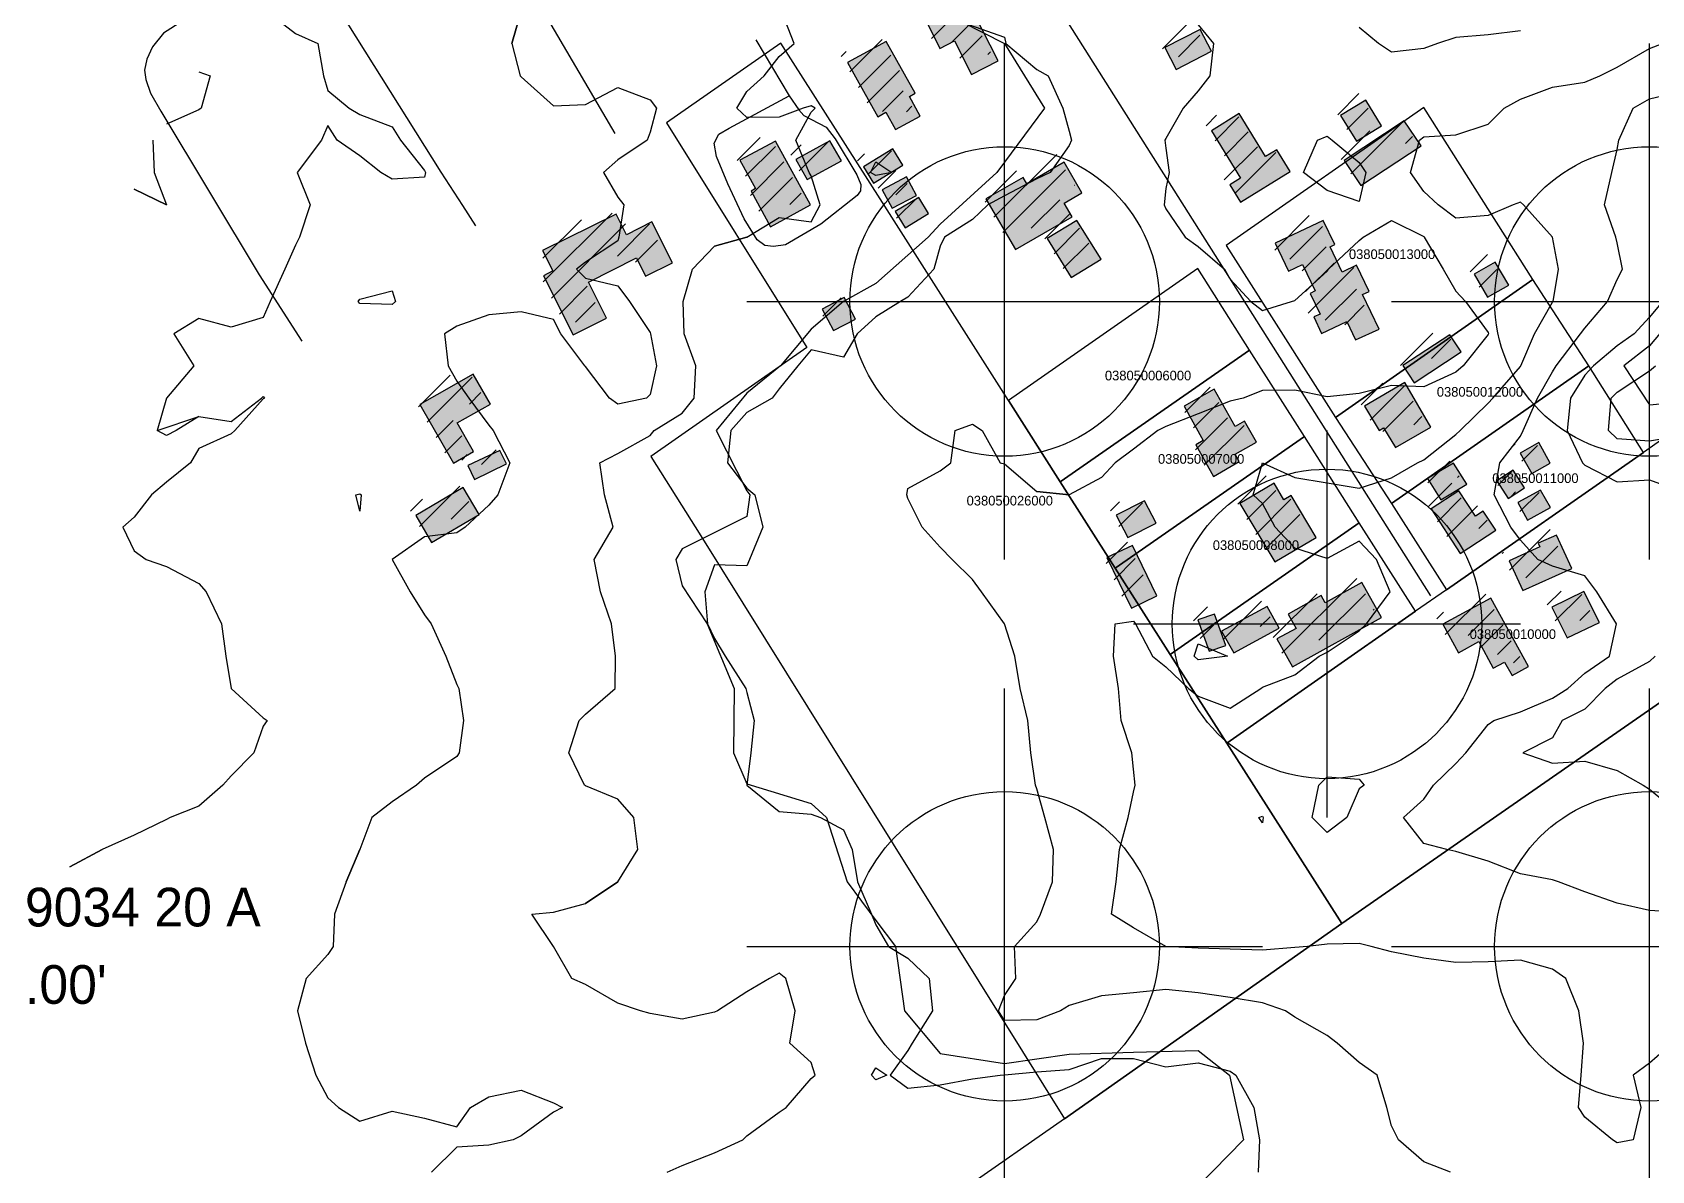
# Model space of a CAD drawing. Extents: x 6376870 to 6544053, y 1818313 to 2076828.
# Drawn here: x 6473084 to 6474591, y 1887414 to 1888473 of the extents above; entities that cross this region are included whole.
import ezdxf

# ---------------------------------------------------------------- set-up
doc = ezdxf.new("R2010")
doc.units = 21
for name, color, linetype in [('ADJOINING_LABELS', 230, 'Continuous'), ('ADJOINING_PARCELS', 241, 'Continuous'), ('BM_LABELS', 2, 'Continuous'), ('BUILDINGS', 9, 'Continuous'), ('CENTER', 1, 'Continuous'), ('CL_LOCAL', 4, 'Continuous'), ('CONTOUR_1FT', 251, 'Continuous'), ('CONTOUR_INDEX', 150, 'Continuous'), ('CONTOUR_MAJOR', 92, 'Continuous')]:
    doc.layers.add(name, color=color, linetype=linetype)

msp = doc.modelspace()

# ---------------------------------------------------------------- hatches: boundary and pattern name
at = {"layer": 'BUILDINGS_HATCH'}
for points in [[(6473914.7, 1888486.4), (6473928.9, 1888458.3), (6473942.4, 1888465.2), (6473958.1, 1888434.1), (6473983.1, 1888446.8), (6473952.9, 1888505.9)], [(6474138.3, 1888459), (6474148.8, 1888438.6), (6474181.6, 1888455.6), (6474171, 1888476)], [(6473842.8, 1888445.1), (6473871, 1888394.7), (6473878.5, 1888399.1), (6473887.6, 1888382.7), (6473910.6, 1888395.3), (6473900.4, 1888413.6), (6473905.8, 1888416.5), (6473878.7, 1888464.6)], [(6474339.9, 1888386.2), (6474325.1, 1888410), (6474301.8, 1888395.8), (6474316.7, 1888372.1)], [(6474208.6, 1888315.3), (6474254.9, 1888343.6), (6474242.3, 1888364), (6474232, 1888357.8), (6474207.5, 1888397.6), (6474181.6, 1888381.7), (6474208.7, 1888337.5), (6474198.6, 1888331.4)], [(6474320.5, 1888330.6), (6474376.6, 1888367.6), (6474360.9, 1888390.9), (6474305.1, 1888354)], [(6473808.5, 1888312.6), (6473775.7, 1888372.1), (6473742.7, 1888354.4), (6473757.2, 1888327.8), (6473753.2, 1888325.6), (6473771.2, 1888292.4)], [(6473837.1, 1888353.7), (6473826.5, 1888372.3), (6473794.9, 1888354.9), (6473805.2, 1888336.3)], [(6473857.7, 1888348.2), (6473867.1, 1888332.8), (6473894.4, 1888349.5), (6473885, 1888364.8)], [(6474009.6, 1888332.4), (6474006.2, 1888338.2), (6473971.7, 1888318.3), (6473999.1, 1888271.2), (6474052, 1888301.6), (6474044.6, 1888314.4), (6474061, 1888323.8), (6474044.4, 1888352.3)], [(6473907.2, 1888321.4), (6473897.8, 1888338.9), (6473875.1, 1888326.6), (6473884.5, 1888309.5)], [(6473918.3, 1888304.6), (6473909.2, 1888319.6), (6473887.1, 1888306.6), (6473896.5, 1888291.2)], [(6473558.9, 1888270.2), (6473568.6, 1888251.2), (6473559.9, 1888246.8), (6473587.6, 1888191.8), (6473618.6, 1888207.3), (6473601.8, 1888240.9), (6473646.6, 1888263.3), (6473654.9, 1888246.5), (6473679.9, 1888258.8), (6473660.8, 1888296.8), (6473637.2, 1888284.8), (6473627.5, 1888304.2)], [(6474028.7, 1888281.3), (6474050.9, 1888245.2), (6474078.8, 1888262.2), (6474056.3, 1888298.3)], [(6474240.9, 1888277), (6474253.2, 1888251.1), (6474266.4, 1888257.2), (6474278, 1888232.8), (6474273.4, 1888230.2), (6474282.6, 1888210.9), (6474276.8, 1888208.4), (6474283.9, 1888193.1), (6474307.5, 1888204.3), (6474315.7, 1888187.1), (6474337.6, 1888197.2), (6474322.2, 1888229.3), (6474328.2, 1888232.2), (6474316.6, 1888256.7), (6474303.1, 1888250.2), (6474291.9, 1888273.5), (6474296.3, 1888275.7), (6474285.4, 1888298.3)], [(6474458.2, 1888238), (6474445.6, 1888259.5), (6474426.1, 1888248.3), (6474438.6, 1888226.8)], [(6473850.3, 1888206.5), (6473839.8, 1888226.6), (6473819.4, 1888215.7), (6473829.9, 1888195.7)], [(6474370.1, 1888147.2), (6474414.1, 1888175.9), (6474403.5, 1888191.9), (6474359.6, 1888163.3)], [(6473479.7, 1888109.8), (6473510.5, 1888127.2), (6473494.5, 1888155.3), (6473444.8, 1888127.1), (6473476.2, 1888072.3), (6473494.9, 1888083.2)], [(6474184, 1888141.3), (6474156.1, 1888125.4), (6474174, 1888093.6), (6474166.9, 1888089.3), (6474183.4, 1888060.1), (6474207.5, 1888073.9), (6474203.5, 1888080.8), (6474223.4, 1888092), (6474212.2, 1888111.4), (6474203.6, 1888106.6)], [(6474337.6, 1888102.9), (6474341.6, 1888105.1), (6474352.7, 1888086.8), (6474385.7, 1888106), (6474361.5, 1888147.3), (6474324.1, 1888125.5)], [(6473489.6, 1888070.1), (6473495.6, 1888057.3), (6473525.5, 1888071.8), (6473519.2, 1888084.2)], [(6474479.7, 1888062.8), (6474496.9, 1888072.5), (6474486.1, 1888091.5), (6474468.8, 1888081.7)], [(6474382.7, 1888058), (6474395, 1888038.3), (6474419.1, 1888052.8), (6474406.9, 1888072.5)], [(6474447.2, 1888055.9), (6474457.8, 1888039.5), (6474473, 1888049.3), (6474462.5, 1888065.7)], [(6473441, 1888023.6), (6473455.8, 1887998.5), (6473500.1, 1888024.5), (6473485, 1888049.7)], [(6474279, 1888003.3), (6474255.9, 1888042.4), (6474249, 1888038.4), (6474239.9, 1888053.7), (6474208, 1888034.9), (6474240.5, 1887980.5)], [(6474475.8, 1888019.4), (6474497.1, 1888031), (6474487.9, 1888047.4), (6474466.7, 1888035.8)], [(6474103.8, 1888003.2), (6474130.2, 1888016.6), (6474119.4, 1888037.4), (6474092.9, 1888024)], [(6474412.9, 1887988.3), (6474446.2, 1888010.1), (6474434.5, 1888027.6), (6474427.3, 1888022.9), (6474411.9, 1888046.6), (6474386.1, 1888029.9)], [(6474487.2, 1887994.6), (6474458.5, 1887981.6), (6474471.3, 1887953.9), (6474516.9, 1887974.5), (6474502.7, 1888005.5), (6474485.5, 1887997.9)], [(6474108, 1887995.9), (6474084.2, 1887984.7), (6474107, 1887937.3), (6474130.8, 1887948.8)], [(6474339.8, 1887928.8), (6474321.6, 1887961.3), (6474287.4, 1887942.5), (6474283.7, 1887949.1), (6474252.9, 1887932), (6474260.4, 1887918.5), (6474242.5, 1887908.8), (6474257.1, 1887882.9)], [(6474476.5, 1887883.2), (6474441.7, 1887946.7), (6474396.9, 1887922.5), (6474411.4, 1887895.8), (6474430.4, 1887906.3), (6474443.8, 1887881.5), (6474454.4, 1887887.3), (6474461.3, 1887874.9)], [(6474542.6, 1887924.2), (6474528.1, 1887953), (6474498.2, 1887938.5), (6474512.7, 1887909.7)], [(6474179.4, 1887897.3), (6474194.9, 1887902.7), (6474184.4, 1887931.9), (6474168.9, 1887926.5)], [(6474202.3, 1887895.8), (6474244.6, 1887919), (6474233.5, 1887939), (6474190.9, 1887915.9)]]:
    msp.add_hatch(color=251, dxfattribs=at).paths.add_polyline_path(points)
at = {"layer": 'BUILDINGS_SHADOW'}
h = msp.add_hatch(dxfattribs=at)
h.set_pattern_fill('ANSI31', scale=5)
h.paths.add_polyline_path([(6473907.8, 1888493.7), (6473922.1, 1888465.6), (6473935.6, 1888472.5), (6473951.3, 1888441.5), (6473976.3, 1888454.1), (6473946.1, 1888513.2)])
h = msp.add_hatch(dxfattribs=at)
h.set_pattern_fill('ANSI31', scale=5)
h.paths.add_polyline_path([(6473836, 1888452.4), (6473864.2, 1888402.1), (6473871.7, 1888406.4), (6473880.8, 1888390), (6473903.8, 1888402.7), (6473893.5, 1888420.9), (6473899, 1888423.8), (6473871.9, 1888472)])
h = msp.add_hatch(dxfattribs=at)
h.set_pattern_fill('ANSI31', scale=5)
h.paths.add_polyline_path([(6474131.5, 1888466.4), (6474142, 1888445.9), (6474174.8, 1888462.9), (6474164.2, 1888483.4)])
h = msp.add_hatch(dxfattribs=at)
h.set_pattern_fill('ANSI31', scale=5)
h.paths.add_polyline_path([(6474333.1, 1888393.6), (6474318.3, 1888417.3), (6474295, 1888403.2), (6474309.8, 1888379.4)])
h = msp.add_hatch(dxfattribs=at)
h.set_pattern_fill('ANSI31', scale=5)
h.paths.add_polyline_path([(6474201.8, 1888322.6), (6474248.1, 1888350.9), (6474235.5, 1888371.3), (6474225.2, 1888365.2), (6474200.7, 1888404.9), (6474174.8, 1888389), (6474201.9, 1888344.8), (6474191.8, 1888338.7)])
h = msp.add_hatch(dxfattribs=at)
h.set_pattern_fill('ANSI31', scale=5)
h.paths.add_polyline_path([(6474313.7, 1888337.9), (6474369.8, 1888374.9), (6474354.1, 1888398.2), (6474298.3, 1888361.3)])
h = msp.add_hatch(dxfattribs=at)
h.set_pattern_fill('ANSI31', scale=5)
h.paths.add_polyline_path([(6473801.7, 1888320), (6473768.9, 1888379.4), (6473735.9, 1888361.7), (6473750.4, 1888335.1), (6473746.4, 1888332.9), (6473764.4, 1888299.7)])
h = msp.add_hatch(dxfattribs=at)
h.set_pattern_fill('ANSI31', scale=5)
h.paths.add_polyline_path([(6473830.3, 1888361), (6473819.7, 1888379.6), (6473788.1, 1888362.3), (6473798.4, 1888343.7)])
h = msp.add_hatch(dxfattribs=at)
h.set_pattern_fill('ANSI31', scale=5)
h.paths.add_polyline_path([(6473850.9, 1888355.5), (6473860.3, 1888340.2), (6473887.6, 1888356.8), (6473878.2, 1888372.2)])
h = msp.add_hatch(dxfattribs=at)
h.set_pattern_fill('ANSI31', scale=5)
h.paths.add_polyline_path([(6474002.8, 1888339.7), (6473999.4, 1888345.5), (6473964.9, 1888325.6), (6473992.3, 1888278.5), (6474045.2, 1888309), (6474037.8, 1888321.7), (6474054.1, 1888331.1), (6474037.6, 1888359.6)])
h = msp.add_hatch(dxfattribs=at)
h.set_pattern_fill('ANSI31', scale=5)
h.paths.add_polyline_path([(6473900.4, 1888328.7), (6473891, 1888346.3), (6473868.3, 1888333.9), (6473877.7, 1888316.8)])
h = msp.add_hatch(dxfattribs=at)
h.set_pattern_fill('ANSI31', scale=5)
h.paths.add_polyline_path([(6473911.5, 1888312), (6473902.4, 1888326.9), (6473880.3, 1888313.9), (6473889.7, 1888298.6)])
h = msp.add_hatch(dxfattribs=at)
h.set_pattern_fill('ANSI31', scale=5)
h.paths.add_polyline_path([(6473552.1, 1888277.5), (6473561.7, 1888258.5), (6473553.1, 1888254.2), (6473580.8, 1888199.1), (6473611.8, 1888214.6), (6473595, 1888248.2), (6473639.8, 1888270.6), (6473648.1, 1888253.8), (6473673.1, 1888266.1), (6473654, 1888304.1), (6473630.4, 1888292.1), (6473620.7, 1888311.5)])
h = msp.add_hatch(dxfattribs=at)
h.set_pattern_fill('ANSI31', scale=5)
h.paths.add_polyline_path([(6474021.9, 1888288.6), (6474044.1, 1888252.5), (6474072, 1888269.5), (6474049.5, 1888305.7)])
h = msp.add_hatch(dxfattribs=at)
h.set_pattern_fill('ANSI31', scale=5)
h.paths.add_polyline_path([(6474234.1, 1888284.3), (6474246.3, 1888258.4), (6474259.6, 1888264.5), (6474271.2, 1888240.1), (6474266.6, 1888237.6), (6474275.7, 1888218.2), (6474270, 1888215.7), (6474277.1, 1888200.4), (6474300.7, 1888211.6), (6474308.9, 1888194.4), (6474330.8, 1888204.6), (6474315.4, 1888236.7), (6474321.4, 1888239.6), (6474309.7, 1888264), (6474296.2, 1888257.5), (6474285.1, 1888280.8), (6474289.4, 1888283), (6474278.6, 1888305.6)])
h = msp.add_hatch(dxfattribs=at)
h.set_pattern_fill('ANSI31', scale=5)
h.paths.add_polyline_path([(6474451.4, 1888245.3), (6474438.8, 1888266.8), (6474419.3, 1888255.6), (6474431.8, 1888234.1)])
h = msp.add_hatch(dxfattribs=at)
h.set_pattern_fill('ANSI31', scale=5)
h.paths.add_polyline_path([(6473843.5, 1888213.9), (6473833, 1888233.9), (6473812.6, 1888223.1), (6473823.1, 1888203)])
h = msp.add_hatch(dxfattribs=at)
h.set_pattern_fill('ANSI31', scale=5)
h.paths.add_polyline_path([(6474363.3, 1888154.6), (6474407.3, 1888183.2), (6474396.7, 1888199.2), (6474352.7, 1888170.6)])
h = msp.add_hatch(dxfattribs=at)
h.set_pattern_fill('ANSI31', scale=5)
h.paths.add_polyline_path([(6473472.9, 1888117.1), (6473503.7, 1888134.5), (6473487.7, 1888162.6), (6473438, 1888134.4), (6473469.4, 1888079.6), (6473488, 1888090.5)])
h = msp.add_hatch(dxfattribs=at)
h.set_pattern_fill('ANSI31', scale=5)
h.paths.add_polyline_path([(6474330.7, 1888110.2), (6474334.8, 1888112.4), (6474345.9, 1888094.2), (6474378.9, 1888113.4), (6474354.7, 1888154.6), (6474317.3, 1888132.9)])
h = msp.add_hatch(dxfattribs=at)
h.set_pattern_fill('ANSI31', scale=5)
h.paths.add_polyline_path([(6474177.1, 1888148.6), (6474149.3, 1888132.7), (6474167.2, 1888101), (6474160, 1888096.6), (6474176.6, 1888067.4), (6474200.7, 1888081.2), (6474196.7, 1888088.1), (6474216.6, 1888099.3), (6474205.4, 1888118.7), (6474196.8, 1888114)])
h = msp.add_hatch(dxfattribs=at)
h.set_pattern_fill('ANSI31', scale=5)
h.paths.add_polyline_path([(6474472.9, 1888070.1), (6474490.1, 1888079.8), (6474479.3, 1888098.8), (6474462, 1888089)])
h = msp.add_hatch(dxfattribs=at)
h.set_pattern_fill('ANSI31', scale=5)
h.paths.add_polyline_path([(6473482.8, 1888077.4), (6473488.8, 1888064.6), (6473518.7, 1888079.1), (6473512.4, 1888091.5)])
h = msp.add_hatch(dxfattribs=at)
h.set_pattern_fill('ANSI31', scale=5)
h.paths.add_polyline_path([(6474375.9, 1888065.3), (6474388.2, 1888045.6), (6474412.3, 1888060.1), (6474400, 1888079.8)])
h = msp.add_hatch(dxfattribs=at)
h.set_pattern_fill('ANSI31', scale=5)
h.paths.add_polyline_path([(6474440.4, 1888063.3), (6474451, 1888046.8), (6474466.2, 1888056.6), (6474455.7, 1888073)])
h = msp.add_hatch(dxfattribs=at)
h.set_pattern_fill('ANSI31', scale=5)
h.paths.add_polyline_path([(6473434.2, 1888031), (6473449, 1888005.8), (6473493.3, 1888031.8), (6473478.2, 1888057)])
h = msp.add_hatch(dxfattribs=at)
h.set_pattern_fill('ANSI31', scale=5)
h.paths.add_polyline_path([(6474272.2, 1888010.7), (6474249.1, 1888049.7), (6474242.2, 1888045.7), (6474233.1, 1888061), (6474201.2, 1888042.2), (6474233.7, 1887987.8)])
h = msp.add_hatch(dxfattribs=at)
h.set_pattern_fill('ANSI31', scale=5)
h.paths.add_polyline_path([(6474406.1, 1887995.6), (6474439.4, 1888017.4), (6474427.7, 1888034.9), (6474420.5, 1888030.2), (6474405.1, 1888053.9), (6474379.3, 1888037.2)])
h = msp.add_hatch(dxfattribs=at)
h.set_pattern_fill('ANSI31', scale=5)
h.paths.add_polyline_path([(6474469, 1888026.7), (6474490.2, 1888038.3), (6474481.1, 1888054.7), (6474459.9, 1888043.2)])
h = msp.add_hatch(dxfattribs=at)
h.set_pattern_fill('ANSI31', scale=5)
h.paths.add_polyline_path([(6474096.9, 1888010.5), (6474123.4, 1888023.9), (6474112.5, 1888044.7), (6474086.1, 1888031.3)])
h = msp.add_hatch(dxfattribs=at)
h.set_pattern_fill('ANSI31', scale=5)
h.paths.add_polyline_path([(6474101.2, 1888003.2), (6474077.4, 1887992), (6474100.2, 1887944.6), (6474124, 1887956.2)])
h = msp.add_hatch(dxfattribs=at)
h.set_pattern_fill('ANSI31', scale=5)
h.paths.add_polyline_path([(6474480.4, 1888001.9), (6474451.7, 1887988.9), (6474464.5, 1887961.2), (6474510.1, 1887981.8), (6474495.9, 1888012.8), (6474478.7, 1888005.2)])
h = msp.add_hatch(dxfattribs=at)
h.set_pattern_fill('ANSI31', scale=5)
h.paths.add_polyline_path([(6474333, 1887936.2), (6474314.8, 1887968.6), (6474280.6, 1887949.8), (6474276.9, 1887956.4), (6474246.1, 1887939.4), (6474253.5, 1887925.9), (6474235.7, 1887916.1), (6474250.3, 1887890.2)])
h = msp.add_hatch(dxfattribs=at)
h.set_pattern_fill('ANSI31', scale=5)
h.paths.add_polyline_path([(6474535.8, 1887931.5), (6474521.2, 1887960.3), (6474491.4, 1887945.8), (6474505.9, 1887917)])
h = msp.add_hatch(dxfattribs=at)
h.set_pattern_fill('ANSI31', scale=5)
h.paths.add_polyline_path([(6474195.5, 1887903.1), (6474237.8, 1887926.3), (6474226.7, 1887946.3), (6474184.1, 1887923.2)])
h = msp.add_hatch(dxfattribs=at)
h.set_pattern_fill('ANSI31', scale=5)
h.paths.add_polyline_path([(6474469.7, 1887890.5), (6474434.9, 1887954), (6474390.1, 1887929.8), (6474404.6, 1887903.1), (6474423.6, 1887913.6), (6474437, 1887888.8), (6474447.6, 1887894.6), (6474454.4, 1887882.2)])
h = msp.add_hatch(dxfattribs=at)
h.set_pattern_fill('ANSI31', scale=5)
h.paths.add_polyline_path([(6474172.6, 1887904.6), (6474188.1, 1887910.1), (6474177.6, 1887939.2), (6474162.1, 1887933.8)])

# ---------------------------------------------------------------- linework, layer by layer
at = {"layer": 'ADJOINING_PARCELS'}
for points in [[(6474040.8, 1888054.9), (6473992.6, 1888130.7), (6473873.1, 1888318.4), (6473780.9, 1888463.3), (6473674.3, 1888389), (6473804.9, 1888179.9), (6473659.8, 1888078.6), (6473706.3, 1888004.7), (6474044.9, 1887462.4), (6474303, 1887644), (6474195.8, 1887811.9), (6474143, 1887894.4), (6474092, 1887974.6), (6474040.8, 1888054.9)], [(6474195.2, 1888274.9), (6474297, 1888114.9), (6474480.8, 1888243.4), (6474379.3, 1888403.2), (6474195.2, 1888274.9)], [(6473992.6, 1888130.7), (6474040.8, 1888054.9), (6474216.9, 1888177.4), (6474168.8, 1888253.5), (6473992.6, 1888130.7)], [(6474297, 1888114.9), (6474349.1, 1888034.8), (6474532.8, 1888162.9), (6474480.8, 1888243.4), (6474297, 1888114.9)], [(6474910.7, 1886841.1), (6475334.2, 1887140.9), (6475652.8, 1887364.9), (6475156.2, 1888236), (6474893.9, 1888055), (6474714.3, 1887929.6), (6474303, 1887644), (6474044.9, 1887462.4), (6473378, 1886997.6), (6472926.9, 1886682.8), (6473001.5, 1886558.6), (6473042.9, 1886489.8), (6473096.2, 1886401.3), (6473111.2, 1886376.5), (6473182.8, 1886257.3), (6473263.9, 1886122.5), (6473266.1, 1886118.6), (6473385.6, 1885919.9), (6473448.7, 1885814.8), (6473795.6, 1886056.9), (6473973.2, 1886181.6), (6474128.6, 1886291.1), (6474694.9, 1886689.4), (6474910.7, 1886841.1)], [(6474040.8, 1888054.9), (6474092, 1887974.6), (6474268.1, 1888097.1), (6474216.9, 1888177.4), (6474040.8, 1888054.9)], [(6474349.1, 1888034.8), (6474400.2, 1887954.5), (6474583.6, 1888082.4), (6474532.8, 1888162.9), (6474349.1, 1888034.8)], [(6474092, 1887974.6), (6474143, 1887894.4), (6474318.9, 1888017), (6474268.1, 1888097.1), (6474092, 1887974.6)], [(6474195.8, 1887811.9), (6474303, 1887644), (6474714.3, 1887929.6), (6474611, 1888101.6), (6474583.6, 1888082.4), (6474400.2, 1887954.5), (6474371.5, 1887934.6), (6474195.8, 1887811.9)]]:
    msp.add_lwpolyline(points, close=True, dxfattribs=at)
at = {"layer": 'BUILDINGS'}
for points in [[(6473914.7, 1888486.4), (6473928.9, 1888458.3), (6473942.4, 1888465.2), (6473958.1, 1888434.1), (6473983.1, 1888446.8), (6473952.9, 1888505.9), (6473914.7, 1888486.4)], [(6474138.3, 1888459), (6474148.8, 1888438.6), (6474181.6, 1888455.6), (6474171, 1888476), (6474138.3, 1888459)], [(6473842.8, 1888445.1), (6473871, 1888394.7), (6473878.5, 1888399.1), (6473887.6, 1888382.7), (6473910.6, 1888395.3), (6473900.4, 1888413.6), (6473905.8, 1888416.5), (6473878.7, 1888464.6), (6473842.8, 1888445.1)], [(6474339.9, 1888386.2), (6474325.1, 1888410), (6474301.8, 1888395.8), (6474316.7, 1888372.1), (6474339.9, 1888386.2)], [(6474208.6, 1888315.3), (6474254.9, 1888343.6), (6474242.3, 1888364), (6474232, 1888357.8), (6474207.5, 1888397.6), (6474181.6, 1888381.7), (6474208.7, 1888337.5), (6474198.6, 1888331.4), (6474208.6, 1888315.3)], [(6474320.5, 1888330.6), (6474376.6, 1888367.6), (6474360.9, 1888390.9), (6474305.1, 1888354), (6474320.5, 1888330.6)], [(6473808.5, 1888312.6), (6473775.7, 1888372.1), (6473742.7, 1888354.4), (6473757.2, 1888327.8), (6473753.2, 1888325.6), (6473771.2, 1888292.4), (6473808.5, 1888312.6)], [(6473837.1, 1888353.7), (6473826.5, 1888372.3), (6473794.9, 1888354.9), (6473805.2, 1888336.3), (6473837.1, 1888353.7)], [(6473857.7, 1888348.2), (6473867.1, 1888332.8), (6473894.4, 1888349.5), (6473885, 1888364.8), (6473857.7, 1888348.2)], [(6474009.6, 1888332.4), (6474006.2, 1888338.2), (6473971.7, 1888318.3), (6473999.1, 1888271.2), (6474052, 1888301.6), (6474044.6, 1888314.4), (6474061, 1888323.8), (6474044.4, 1888352.3), (6474009.6, 1888332.4)], [(6473907.2, 1888321.4), (6473897.8, 1888338.9), (6473875.1, 1888326.6), (6473884.5, 1888309.5), (6473907.2, 1888321.4)], [(6473918.3, 1888304.6), (6473909.2, 1888319.6), (6473887.1, 1888306.6), (6473896.5, 1888291.2), (6473918.3, 1888304.6)], [(6473558.9, 1888270.2), (6473568.6, 1888251.2), (6473559.9, 1888246.8), (6473587.6, 1888191.8), (6473618.6, 1888207.3), (6473601.8, 1888240.9), (6473646.6, 1888263.3), (6473654.9, 1888246.5), (6473679.9, 1888258.8), (6473660.8, 1888296.8), (6473637.2, 1888284.8), (6473627.5, 1888304.2), (6473558.9, 1888270.2)], [(6474028.7, 1888281.3), (6474050.9, 1888245.2), (6474078.8, 1888262.2), (6474056.3, 1888298.3), (6474028.7, 1888281.3)], [(6474240.9, 1888277), (6474253.2, 1888251.1), (6474266.4, 1888257.2), (6474278, 1888232.8), (6474273.4, 1888230.2), (6474282.6, 1888210.9), (6474276.8, 1888208.4), (6474283.9, 1888193.1), (6474307.5, 1888204.3), (6474315.7, 1888187.1), (6474337.6, 1888197.2), (6474322.2, 1888229.3), (6474328.2, 1888232.2), (6474316.6, 1888256.7), (6474303.1, 1888250.2), (6474291.9, 1888273.5), (6474296.3, 1888275.7), (6474285.4, 1888298.3), (6474240.9, 1888277)], [(6474458.2, 1888238), (6474445.6, 1888259.5), (6474426.1, 1888248.3), (6474438.6, 1888226.8), (6474458.2, 1888238)], [(6473850.3, 1888206.5), (6473839.8, 1888226.6), (6473819.4, 1888215.7), (6473829.9, 1888195.7), (6473850.3, 1888206.5)], [(6474370.1, 1888147.2), (6474414.1, 1888175.9), (6474403.5, 1888191.9), (6474359.6, 1888163.3), (6474370.1, 1888147.2)], [(6473479.7, 1888109.8), (6473510.5, 1888127.2), (6473494.5, 1888155.3), (6473444.8, 1888127.1), (6473476.2, 1888072.3), (6473494.9, 1888083.2), (6473479.7, 1888109.8)], [(6474184, 1888141.3), (6474156.1, 1888125.4), (6474174, 1888093.6), (6474166.9, 1888089.3), (6474183.4, 1888060.1), (6474207.5, 1888073.9), (6474203.5, 1888080.8), (6474223.4, 1888092), (6474212.2, 1888111.4), (6474203.6, 1888106.6), (6474184, 1888141.3)], [(6474337.6, 1888102.9), (6474341.6, 1888105.1), (6474352.7, 1888086.8), (6474385.7, 1888106), (6474361.5, 1888147.3), (6474324.1, 1888125.5), (6474337.6, 1888102.9)], [(6473489.6, 1888070.1), (6473495.6, 1888057.3), (6473525.5, 1888071.8), (6473519.2, 1888084.2), (6473489.6, 1888070.1)], [(6474479.7, 1888062.8), (6474496.9, 1888072.5), (6474486.1, 1888091.5), (6474468.8, 1888081.7), (6474479.7, 1888062.8)], [(6474382.7, 1888058), (6474395, 1888038.3), (6474419.1, 1888052.8), (6474406.9, 1888072.5), (6474382.7, 1888058)], [(6474447.2, 1888055.9), (6474457.8, 1888039.5), (6474473, 1888049.3), (6474462.5, 1888065.7), (6474447.2, 1888055.9)], [(6473441, 1888023.6), (6473455.8, 1887998.5), (6473500.1, 1888024.5), (6473485, 1888049.7), (6473441, 1888023.6)], [(6474279, 1888003.3), (6474255.9, 1888042.4), (6474249, 1888038.4), (6474239.9, 1888053.7), (6474208, 1888034.9), (6474240.5, 1887980.5), (6474279, 1888003.3)], [(6474475.8, 1888019.4), (6474497.1, 1888031), (6474487.9, 1888047.4), (6474466.7, 1888035.8), (6474475.8, 1888019.4)], [(6474103.8, 1888003.2), (6474130.2, 1888016.6), (6474119.4, 1888037.4), (6474092.9, 1888024), (6474103.8, 1888003.2)], [(6474412.9, 1887988.3), (6474446.2, 1888010.1), (6474434.5, 1888027.6), (6474427.3, 1888022.9), (6474411.9, 1888046.6), (6474386.1, 1888029.9), (6474412.9, 1887988.3)], [(6474487.2, 1887994.6), (6474458.5, 1887981.6), (6474471.3, 1887953.9), (6474516.9, 1887974.5), (6474502.7, 1888005.5), (6474485.5, 1887997.9), (6474487.2, 1887994.6)], [(6474108, 1887995.9), (6474084.2, 1887984.7), (6474107, 1887937.3), (6474130.8, 1887948.8), (6474108, 1887995.9)], [(6474339.8, 1887928.8), (6474321.6, 1887961.3), (6474287.4, 1887942.5), (6474283.7, 1887949.1), (6474252.9, 1887932), (6474260.4, 1887918.5), (6474242.5, 1887908.8), (6474257.1, 1887882.9), (6474339.8, 1887928.8)], [(6474476.5, 1887883.2), (6474441.7, 1887946.7), (6474396.9, 1887922.5), (6474411.4, 1887895.8), (6474430.4, 1887906.3), (6474443.8, 1887881.5), (6474454.4, 1887887.3), (6474461.3, 1887874.9), (6474476.5, 1887883.2)], [(6474542.6, 1887924.2), (6474528.1, 1887953), (6474498.2, 1887938.5), (6474512.7, 1887909.7), (6474542.6, 1887924.2)], [(6474179.4, 1887897.3), (6474194.9, 1887902.7), (6474184.4, 1887931.9), (6474168.9, 1887926.5), (6474179.4, 1887897.3)], [(6474202.3, 1887895.8), (6474244.6, 1887919), (6474233.5, 1887939), (6474190.9, 1887915.9), (6474202.3, 1887895.8)]]:
    msp.add_lwpolyline(points, close=True, dxfattribs=at)
at = {"layer": 'CENTER'}
for p, q in [((6474289.1, 1887742.8, 46.6), (6474289.1, 1888102.8, 46.6)), ((6474109.1, 1887922.8, 46.6), (6474469.1, 1887922.8, 46.6))]:
    msp.add_line(p, q, dxfattribs=at)
msp.add_circle((6474289.1, 1887922.8, 46.6), 144, dxfattribs=at)
at = {"layer": 'CL_LOCAL'}
for points in [[(6473479.9, 1888628.9), (6473626.2, 1888379.2)], [(6474385.7, 1887948.8), (6473969.4, 1888607.2)], [(6473496.9, 1888293.3), (6473484.8, 1888312.2), (6473464.8, 1888343.1), (6473346.9, 1888531.1), (6473339.6, 1888539), (6473328.2, 1888539.6), (6473314.5, 1888537.4), (6473297.7, 1888529.6), (6473271.3, 1888514.4), (6473206.2, 1888472.3), (6473196, 1888459.7), (6473190.6, 1888448.3), (6473188.7, 1888438), (6473189.9, 1888429.4), (6473194, 1888416.5), (6473203.7, 1888400), (6473295.4, 1888247.7), (6473335.1, 1888185.8)], [(6473757.5, 1888466.4), (6473788.4, 1888414.1), (6473797.4, 1888401.1), (6473802.3, 1888395.7), (6473823, 1888384.9), (6473831.5, 1888374.2), (6473851.5, 1888340.7), (6473855.1, 1888331.8), (6473855, 1888325.7), (6473851.8, 1888321.3), (6473818.1, 1888294.7), (6473785, 1888275.6), (6473774.1, 1888274.1), (6473765.9, 1888275), (6473758.9, 1888280.2), (6473746.7, 1888299.6), (6473731.5, 1888332.2), (6473720.8, 1888357.7), (6473718.7, 1888370), (6473723, 1888378.4), (6473732.7, 1888384.2), (6473788.4, 1888414.1)]]:
    msp.add_lwpolyline(points, dxfattribs=at)
at = {"layer": 'CONTOUR_1FT'}
for points, elevation in [([(6473335.1, 1888552.8), (6473359.1, 1888546.1), (6473389.1, 1888527.3), (6473399.1, 1888522.8), (6473419.1, 1888515.3), (6473449.1, 1888521.3), (6473479.1, 1888511.8), (6473509.1, 1888507.8), (6473539.1, 1888492.8), (6473539.1, 1888492.8), (6473530.5, 1888462.8), (6473539.1, 1888492.8)], 67), ([(6473302.1, 1888492.8), (6473329.1, 1888472), (6473349.9, 1888462.8), (6473355.2, 1888432.8), (6473359.1, 1888419.2), (6473379.1, 1888402.8), (6473389.1, 1888396.8), (6473419.1, 1888385.3), (6473426.9, 1888372.8), (6473449.1, 1888344.8), (6473450.1, 1888342.8), (6473449.1, 1888338.5), (6473419.1, 1888336.5), (6473408.6, 1888342.8), (6473389.1, 1888358.4), (6473367.9, 1888372.8), (6473359.1, 1888386.5), (6473353.3, 1888372.8), (6473330.8, 1888342.8), (6473342.9, 1888312.8), (6473332.8, 1888282.8), (6473329.1, 1888275.3), (6473319.3, 1888252.8), (6473305.4, 1888222.8), (6473299.1, 1888207.8), (6473269.1, 1888199), (6473239.1, 1888207.1), (6473216, 1888192.8), (6473234.4, 1888162.8), (6473209.1, 1888132.8), (6473200.5, 1888102.8), (6473239.1, 1888115.9), (6473218.1, 1888102.8), (6473209.1, 1888098.1), (6473200.5, 1888102.8)], 68), ([(6473929.1, 1888489.8), (6473989.1, 1888468.8), (6473990.1, 1888462.8), (6474019.1, 1888438.8), (6474029.6, 1888432.8), (6474043.3, 1888402.8), (6474049.1, 1888381.4), (6474051.2, 1888372.8), (6474049.1, 1888367.8), (6474031.4, 1888342.8), (6474019.1, 1888337), (6473989.1, 1888321), (6473973.4, 1888312.8), (6473959.1, 1888299.1), (6473933.1, 1888282.8), (6473929.1, 1888274.2), (6473923.1, 1888252.8), (6473899.1, 1888226.7), (6473892.1, 1888222.8), (6473869.1, 1888208.5), (6473851.7, 1888192.8), (6473839.1, 1888171), (6473809.1, 1888177.8), (6473796.7, 1888162.8), (6473779.1, 1888141.4), (6473772.7, 1888132.8), (6473749.1, 1888119.6), (6473734.4, 1888102.8), (6473731.1, 1888072.8), (6473749.1, 1888049.1), (6473756.6, 1888042.8), (6473764.1, 1888012.8), (6473751.6, 1887982.8), (6473749.1, 1887976.8), (6473719.1, 1887977.8), (6473710.2, 1887952.8), (6473712.5, 1887922.8), (6473719.1, 1887909.2), (6473729.1, 1887892.8), (6473748.2, 1887862.8), (6473749.1, 1887859.1), (6473756.1, 1887832.8), (6473752.8, 1887802.8), (6473749.1, 1887772.8), (6473779.1, 1887748.4), (6473809.1, 1887745.7), (6473817.6, 1887742.8), (6473839.1, 1887731.3), (6473847.1, 1887712.8), (6473852.1, 1887682.8), (6473865.1, 1887652.8), (6473869.1, 1887642.8), (6473881.1, 1887622.8), (6473899.1, 1887611.9), (6473918.7, 1887592.8), (6473922, 1887562.8), (6473903.1, 1887532.8), (6473899.1, 1887525.9), (6473882.4, 1887502.8), (6473899.1, 1887490.8), (6473929.1, 1887493.8), (6473959.1, 1887499.4), (6473984.8, 1887502.8), (6473989.1, 1887503.2), (6474019.1, 1887506.1), (6474049.1, 1887508.2), (6474079.1, 1887518.3), (6474109.1, 1887518.4), (6474139.1, 1887510.6), (6474169.1, 1887514.4), (6474199.1, 1887506.7), (6474204.1, 1887502.8), (6474221, 1887472.8), (6474226.4, 1887442.8), (6474225.1, 1887412.8)], 65), ([(6473749.1, 1888282.8), (6473719.1, 1888274.2), (6473749.1, 1888282.8), (6473779.1, 1888300.8), (6473809.1, 1888296.9), (6473817.5, 1888312.8), (6473809.1, 1888339.8), (6473807.3, 1888342.8), (6473794.6, 1888372.8), (6473809.1, 1888399.1), (6473812.6, 1888402.8), (6473809.1, 1888404.8), (6473801.6, 1888402.8), (6473779.1, 1888394.2), (6473749.1, 1888394), (6473739.7, 1888402.8), (6473749.1, 1888418.3), (6473765.2, 1888432.8), (6473779.1, 1888450.8), (6473793.2, 1888462.8), (6473781.4, 1888492.8)], 66), ([(6474169.1, 1888480.1), (6474183.4, 1888462.8), (6474180.1, 1888432.8), (6474169.1, 1888418.8), (6474155.3, 1888402.8), (6474139.1, 1888374.3), (6474138.3, 1888372.8), (6474139.1, 1888365.3), (6474142.1, 1888342.8), (6474139.1, 1888327.8), (6474137.5, 1888312.8), (6474139.1, 1888309.1), (6474157.1, 1888282.8), (6474169.1, 1888273.9), (6474193.8, 1888252.8), (6474199.1, 1888243.7), (6474218.3, 1888222.8), (6474229.1, 1888214.4), (6474256.1, 1888222.8), (6474259.1, 1888223.6), (6474289.1, 1888250.9), (6474290.5, 1888252.8), (6474319.1, 1888279.5), (6474322.9, 1888282.8), (6474349.1, 1888298.3), (6474379.1, 1888283.2), (6474379.4, 1888282.8), (6474397.1, 1888252.8), (6474409.1, 1888232.5), (6474418.1, 1888222.8), (6474439.1, 1888193.8), (6474439.5, 1888192.8), (6474439.1, 1888192), (6474415.9, 1888162.8), (6474409.1, 1888157), (6474379.1, 1888143.4), (6474349.1, 1888144.5), (6474319.1, 1888137.1), (6474289.1, 1888134.2), (6474259.1, 1888140.3), (6474229.1, 1888140.1), (6474211.1, 1888132.8), (6474199.1, 1888130.1), (6474169.1, 1888118.3), (6474139.1, 1888106.5), (6474131.6, 1888102.8), (6474109.1, 1888085.4), (6474091.9, 1888072.8), (6474079.1, 1888059), (6474049.1, 1888042.8), (6474019.1, 1888046), (6474049.1, 1888042.8), (6474049.1, 1888042.8)], 64), ([(6474469.1, 1888474.6), (6474439.1, 1888470.9), (6474409.1, 1888468.3), (6474391.9, 1888462.8), (6474379.1, 1888458.3), (6474349.1, 1888454.8), (6474337.1, 1888462.8), (6474319.1, 1888477.8)], 63), ([(6473530.5, 1888462.8), (6473538.2, 1888432.8), (6473539.1, 1888431.8), (6473569.1, 1888404.8), (6473599.1, 1888406.1), (6473629.1, 1888421.8), (6473659.1, 1888410.3), (6473665.1, 1888402.8), (6473659.1, 1888380.3), (6473656.3, 1888372.8), (6473629.1, 1888354.6), (6473615.6, 1888342.8), (6473629.1, 1888319.9), (6473634.8, 1888312.8), (6473630.1, 1888282.8), (6473629.1, 1888279.3), (6473599.1, 1888259.5), (6473590.5, 1888252.8), (6473599.1, 1888244.6), (6473629.1, 1888237.3), (6473639.8, 1888222.8), (6473659.1, 1888194), (6473659.4, 1888192.8), (6473665.1, 1888162.8), (6473659.1, 1888136.3), (6473655.9, 1888132.8), (6473629.1, 1888127.4), (6473621.2, 1888132.8), (6473599.1, 1888162.2), (6473598.5, 1888162.8), (6473576.1, 1888192.8), (6473569.1, 1888206.1), (6473539.1, 1888213.2), (6473509.1, 1888210.4), (6473479.1, 1888199.7), (6473467.7, 1888192.8), (6473471.1, 1888162.8), (6473479.1, 1888148.7), (6473490.3, 1888132.8), (6473509.1, 1888107.8), (6473513, 1888102.8), (6473528.6, 1888072.8), (6473517.5, 1888042.8), (6473509.1, 1888033.2), (6473487.1, 1888012.8), (6473479.1, 1888007.6), (6473449.1, 1888003.7), (6473419.1, 1887982.8), (6473435.7, 1887952.8), (6473449.1, 1887931.4), (6473455.3, 1887922.8), (6473469.1, 1887892.8), (6473479.1, 1887866.3), (6473481, 1887862.8), (6473485.3, 1887832.8), (6473481.5, 1887802.8), (6473479.1, 1887799.5), (6473449.1, 1887779.3), (6473441.6, 1887772.8), (6473419.1, 1887757.3), (6473400, 1887742.8), (6473389.1, 1887712.8), (6473376.4, 1887682.8), (6473389.1, 1887712.8)], 67), ([(6474610.5, 1887532.8), (6474589.1, 1887514.1), (6474574.1, 1887502.8), (6474581.1, 1887472.8), (6474574.1, 1887442.8), (6474559.1, 1887440), (6474554.8, 1887442.8), (6474529.1, 1887464), (6474523.3, 1887472.8), (6474525.7, 1887502.8), (6474527.7, 1887532.8), (6474523.5, 1887562.8), (6474511.3, 1887592.8), (6474499.1, 1887601.5), (6474469.1, 1887610), (6474439.1, 1887608.3), (6474409.1, 1887607.8), (6474379.1, 1887611.9), (6474349.1, 1887617.8), (6474330.3, 1887622.8), (6474319.1, 1887625.3), (6474289.1, 1887624.9), (6474271.1, 1887622.8), (6474259.1, 1887621.7), (6474229.1, 1887619.4), (6474199.1, 1887620.2), (6474169.1, 1887621.2), (6474139.1, 1887622.8), (6474139.1, 1887622.8), (6474109.1, 1887640), (6474088.6, 1887652.8), (6474093, 1887682.8), (6474095.9, 1887712.8), (6474104.1, 1887742.8), (6474109.1, 1887766.1), (6474110.6, 1887772.8), (6474109.1, 1887787.8), (6474107.5, 1887802.8), (6474097.4, 1887832.8), (6474094.9, 1887862.8), (6474090.3, 1887892.8), (6474091.9, 1887922.8), (6474109.1, 1887925.3), (6474111, 1887922.8), (6474126.7, 1887892.8), (6474139.1, 1887883), (6474160.3, 1887862.8), (6474169.1, 1887855.5), (6474199.1, 1887844.5), (6474227.5, 1887862.8), (6474229.1, 1887863.8), (6474259.1, 1887875.4), (6474281.9, 1887892.8), (6474289.1, 1887896.4), (6474319.1, 1887916.5), (6474325.8, 1887922.8), (6474347.8, 1887952.8), (6474335.2, 1887982.8), (6474319.1, 1887999.8), (6474289.1, 1887983.6), (6474259.1, 1887993.2), (6474240.8, 1888012.8), (6474229.1, 1888034.8), (6474220.5, 1888042.8), (6474229.1, 1888072.8), (6474259.1, 1888058.9), (6474289.1, 1888054), (6474319.1, 1888049.2), (6474349.1, 1888058.8), (6474373.3, 1888072.8), (6474379.1, 1888075.4), (6474409.1, 1888099), (6474412.9, 1888102.8), (6474439.1, 1888128.1), (6474443.5, 1888132.8), (6474469.1, 1888162.2), (6474469.4, 1888162.8), (6474482.2, 1888192.8), (6474499.1, 1888222.1), (6474499.6, 1888222.8), (6474504.5, 1888252.8), (6474499.1, 1888282.8), (6474499.1, 1888282.8), (6474471.9, 1888312.8), (6474469.1, 1888315.3), (6474462.4, 1888312.8), (6474439.1, 1888302.8), (6474409.1, 1888300.2), (6474392.5, 1888312.8), (6474379.1, 1888325), (6474366.9, 1888342.8), (6474375.3, 1888372.8), (6474379.1, 1888376.1), (6474409.1, 1888377.8), (6474439.1, 1888387.8), (6474454.1, 1888402.8), (6474469.1, 1888411), (6474499.1, 1888422.1), (6474529.1, 1888426.9), (6474543, 1888432.8), (6474559.1, 1888440.8), (6474589.1, 1888458.1), (6474601.3, 1888462.8)], 63), ([(6473239.1, 1888436.5), (6473249.6, 1888432.8), (6473241.2, 1888402.8), (6473239.1, 1888401), (6473209.1, 1888387.8)], 69), ([(6474619.1, 1887654.4), (6474589.1, 1887656.1), (6474559.1, 1887663.1), (6474529.1, 1887673.5), (6474504.5, 1887682.8), (6474499.1, 1887684.8), (6474469.1, 1887690.3), (6474439.1, 1887701.9), (6474409.1, 1887711), (6474400.5, 1887712.8), (6474379.1, 1887718.4), (6474360.2, 1887742.8), (6474379.1, 1887759.7), (6474388.2, 1887772.8), (6474409.1, 1887793), (6474418.2, 1887802.8), (6474439.1, 1887829.1), (6474444.5, 1887832.8), (6474469.1, 1887840.9), (6474499.1, 1887853.8), (6474513.3, 1887862.8), (6474529.1, 1887877.1), (6474551.9, 1887892.8), (6474558.5, 1887922.8), (6474540.2, 1887952.8), (6474529.1, 1887967.4), (6474499.1, 1887976.6), (6474485.4, 1887982.8), (6474469.1, 1888000.8), (6474460.2, 1888012.8), (6474444.6, 1888042.8), (6474449.9, 1888072.8), (6474469.1, 1888097.5), (6474471.6, 1888102.8), (6474484.9, 1888132.8), (6474499.1, 1888157.2), (6474502.3, 1888162.8), (6474525.1, 1888192.8), (6474529.1, 1888197.9), (6474550, 1888222.8), (6474559.1, 1888243.2), (6474564.2, 1888252.8), (6474559.1, 1888277.4), (6474557.9, 1888282.8), (6474547.3, 1888312.8), (6474554.2, 1888342.8), (6474559.1, 1888364.2), (6474560.7, 1888372.8), (6474574.1, 1888402.8), (6474589.1, 1888411.2), (6474619.1, 1888418.4)], 62), ([(6473196.4, 1888372.8), (6473197.6, 1888342.8), (6473209.1, 1888312.8), (6473179.1, 1888327.2), (6473209.1, 1888312.8), (6473209.1, 1888312.8), (6473209.1, 1888312.8)], 69), ([(6474319.1, 1888315.7), (6474289.1, 1888326.1), (6474267.2, 1888342.8), (6474280.2, 1888372.8), (6474289.1, 1888376.5), (6474293.8, 1888372.8), (6474319.1, 1888352), (6474325.3, 1888342.8), (6474319.1, 1888315.7)], 64), ([(6473869.1, 1888340.1), (6473864.3, 1888342.8), (6473869.1, 1888352.8), (6473884.1, 1888342.8), (6473869.1, 1888340.1)], 66), ([(6473629.1, 1887682.8), (6473599.1, 1887662.8), (6473629.1, 1887682.8), (6473647.6, 1887712.8), (6473644.1, 1887742.8), (6473629.1, 1887759.7), (6473599.1, 1887772), (6473598, 1887772.8), (6473583.5, 1887802.8), (6473593.1, 1887832.8), (6473599.1, 1887838.8), (6473626.7, 1887862.8), (6473626.9, 1887892.8), (6473623.1, 1887922.8), (6473612.8, 1887952.8), (6473607.2, 1887982.8), (6473624.8, 1888012.8), (6473616.6, 1888042.8), (6473612.2, 1888072.8), (6473629.1, 1888081.3), (6473659.1, 1888098), (6473663, 1888102.8), (6473689.1, 1888119), (6473700.1, 1888132.8), (6473701.8, 1888162.8), (6473690.8, 1888192.8), (6473689.8, 1888222.8), (6473698.6, 1888252.8), (6473719.1, 1888274.2)], 66), ([(6473419.1, 1888220.1), (6473389.1, 1888220.9), (6473387.3, 1888222.8), (6473389.1, 1888225.1), (6473419.1, 1888232.8), (6473422.2, 1888222.8), (6473419.1, 1888220.1)], 67), ([(6474601.3, 1888222.8), (6474589.1, 1888208.1), (6474574.9, 1888192.8), (6474559.1, 1888181.5), (6474537.2, 1888162.8), (6474529.1, 1888154.2), (6474515.8, 1888132.8), (6474512.7, 1888102.8), (6474527, 1888072.8), (6474529.1, 1888070.6), (6474559.1, 1888055.1), (6474589.1, 1888057), (6474619.1, 1888045.9)], 61), ([(6474619.1, 1888097.8), (6474589.1, 1888092.8), (6474559.1, 1888094.9), (6474551.2, 1888102.8), (6474553.7, 1888132.8), (6474559.1, 1888138.4), (6474589.1, 1888158.4), (6474594.7, 1888162.8)], 60), ([(6473239.1, 1888115.9), (6473269.1, 1888111), (6473297.3, 1888132.8), (6473299.1, 1888134.5), (6473300.1, 1888132.8), (6473299.1, 1888132.1), (6473272.7, 1888102.8), (6473269.1, 1888099.8), (6473239.1, 1888086), (6473231.4, 1888072.8), (6473209.1, 1888054.7), (6473195.1, 1888042.8), (6473179.1, 1888022.2), (6473168.4, 1888012.8), (6473179.1, 1887990.8), (6473190, 1887982.8), (6473209.1, 1887976.3), (6473239.1, 1887960.3), (6473246.1, 1887952.8), (6473260.3, 1887922.8), (6473264.3, 1887892.8), (6473269.1, 1887862.8), (6473269.1, 1887862.8), (6473299.1, 1887835.3), (6473302.8, 1887832.8), (6473299.1, 1887827.8), (6473290.2, 1887802.8), (6473269.1, 1887781.6), (6473261.6, 1887772.8), (6473239.1, 1887753.2), (6473212.4, 1887742.8), (6473209.1, 1887740.7), (6473179.1, 1887726.3), (6473149.1, 1887712.8), (6473119.1, 1887696.9), (6473149.1, 1887712.8)], 68), ([(6474404.1, 1887412.8), (6474379.1, 1887422.2), (6474355.5, 1887442.8), (6474349.1, 1887455.7), (6474344.8, 1887472.8), (6474335.7, 1887502.8), (6474319.1, 1887514.8), (6474298.6, 1887532.8), (6474289.1, 1887539.8), (6474259.1, 1887557), (6474250.5, 1887562.8), (6474229.1, 1887570.3), (6474199.1, 1887575.3), (6474169.1, 1887579.7), (6474139.1, 1887582.5), (6474109.1, 1887579.6), (6474079.1, 1887576.9), (6474049.1, 1887567.8), (6474041.2, 1887562.8), (6474019.1, 1887554.3), (6473989.1, 1887553.8), (6473983.4, 1887562.8), (6473989.1, 1887577), (6473999.4, 1887592.8), (6473998.2, 1887622.8), (6474019.1, 1887645.7), (6474022.3, 1887652.8), (6474033.7, 1887682.8), (6474034.4, 1887712.8), (6474026.6, 1887742.8), (6474019.1, 1887769.5), (6474017.8, 1887772.8), (6474013.6, 1887802.8), (6474010.7, 1887832.8), (6474003.5, 1887862.8), (6473998.7, 1887892.8), (6473989.1, 1887922.8), (6473989.1, 1887922.8), (6473967.6, 1887952.8), (6473959.1, 1887964.1), (6473940.3, 1887982.8), (6473929.1, 1887994.1), (6473912.4, 1888012.8), (6473899.1, 1888039.5), (6473897.9, 1888042.8), (6473899.1, 1888048.8), (6473929.1, 1888065.3), (6473939.1, 1888072.8), (6473942.9, 1888102.8), (6473959.1, 1888108.6), (6473968.2, 1888102.8), (6473984.8, 1888072.8), (6473989.1, 1888071.7), (6474019.1, 1888046)], 64), ([(6473389.1, 1888027.8), (6473385.3, 1888042.8), (6473389.1, 1888043.9), (6473390.1, 1888042.8), (6473389.1, 1888027.8)], 67), ([(6474169.1, 1887889.5), (6474165.6, 1887892.8), (6474169.1, 1887904.2), (6474196.6, 1887892.8), (6474169.1, 1887889.5)], 64), ([(6474594.5, 1887892.8), (6474589.1, 1887887.7), (6474559.1, 1887871.3), (6474548.1, 1887862.8), (6474529.1, 1887843.6), (6474508, 1887832.8), (6474499.1, 1887816.7), (6474471.4, 1887802.8), (6474499.1, 1887793.1), (6474529.1, 1887795), (6474559.1, 1887786.3), (6474583.4, 1887772.8), (6474589.1, 1887769.1), (6474619.1, 1887744.6)], 61), ([(6474307.6, 1887742.8), (6474289.1, 1887728.8), (6474275.4, 1887742.8), (6474281.6, 1887772.8), (6474289.1, 1887780.6), (6474319.1, 1887778.3), (6474323.7, 1887772.8), (6474319.1, 1887769.4), (6474307.6, 1887742.8)], 63), ([(6474229.1, 1887737.8), (6474225.7, 1887742.8), (6474229.1, 1887743.8), (6474229.8, 1887742.8), (6474229.1, 1887737.8)], 62), ([(6473376.4, 1887682.8), (6473365.4, 1887652.8), (6473364.1, 1887622.8), (6473359.1, 1887615.3), (6473339.1, 1887592.8), (6473331.1, 1887562.8), (6473338.4, 1887532.8), (6473348, 1887502.8), (6473359.1, 1887481.8), (6473369.1, 1887472.8), (6473389.1, 1887460), (6473419.1, 1887469.5), (6473449.1, 1887462.8), (6473479.1, 1887454.8), (6473491.9, 1887472.8), (6473509.1, 1887482.8), (6473539.1, 1887489), (6473569.1, 1887477.1), (6473577.6, 1887472.8), (6473569.1, 1887468.5), (6473539.1, 1887446.6), (6473531.6, 1887442.8), (6473509.1, 1887437.8), (6473479.1, 1887436.1), (6473455.7, 1887412.8)], 67), ([(6473675, 1887412.8), (6473689.1, 1887418.9), (6473719.1, 1887430.7), (6473745.3, 1887442.8), (6473749.1, 1887446.4), (6473779.1, 1887468.6), (6473785.6, 1887472.8), (6473809.1, 1887499.8), (6473812.6, 1887502.8), (6473809.1, 1887514.8), (6473789.1, 1887532.8), (6473794.1, 1887562.8), (6473785.5, 1887592.8), (6473779.1, 1887597.8), (6473770.1, 1887592.8), (6473749.1, 1887580.5), (6473721.8, 1887562.8), (6473719.1, 1887561.6), (6473689.1, 1887555), (6473659.1, 1887560.4), (6473650.1, 1887562.8), (6473629.1, 1887569.8), (6473599.1, 1887587.2), (6473586.2, 1887592.8), (6473569.1, 1887622.8), (6473569.1, 1887622.8), (6473549.1, 1887652.8), (6473569.1, 1887654.7), (6473599.1, 1887662.8)], 66)]:
    msp.add_lwpolyline(points, dxfattribs=dict(at, elevation=elevation))
at = {"layer": 'CONTOUR_INDEX', "elevation": 60}
msp.add_lwpolyline([(6474624.1, 1888222.8), (6474589.1, 1888181.6), (6474565.3, 1888162.8), (6474589.1, 1888126.6), (6474649.1, 1888132.2)], dxfattribs=at)
at = {"layer": 'CONTOUR_MAJOR', "elevation": 65}
for points in [[(6473929.1, 1888493.3), (6473989.1, 1888462.8), (6473989.1, 1888462.8), (6474026.2, 1888402.8), (6473989.1, 1888352.5), (6473981.7, 1888342.8), (6473929.1, 1888294.8), (6473917.8, 1888282.8), (6473869.1, 1888239.5), (6473839.1, 1888222.8), (6473809.1, 1888197.1), (6473780.5, 1888162.8), (6473749.1, 1888137.4), (6473720.5, 1888102.8), (6473749.1, 1888046.6), (6473751.8, 1888042.8), (6473749.1, 1888022.8), (6473689.1, 1887992.6), (6473683, 1887982.8), (6473689.1, 1887958.1), (6473712.1, 1887922.8), (6473737.5, 1887862.8), (6473736.8, 1887802.8), (6473749.1, 1887774.1), (6473809.1, 1887755.8), (6473823.2, 1887742.8), (6473842.5, 1887682.8), (6473869.1, 1887646.8), (6473887.4, 1887622.8), (6473895.9, 1887562.8), (6473929.1, 1887523.1), (6473989.1, 1887513.7), (6474049.1, 1887522.5), (6474109.1, 1887524.4), (6474169.1, 1887526), (6474198.4, 1887502.8), (6474211.3, 1887442.8), (6474169.1, 1887399.6)], [(6473869.1, 1887498.7), (6473865.3, 1887502.8), (6473869.1, 1887509.8), (6473879.4, 1887502.8), (6473869.1, 1887498.7)]]:
    msp.add_lwpolyline(points, dxfattribs=at)
at = {"layer": 'IMG_ALIGN_NEAR'}
for p, q in [((6473989.1, 1887982.8, 46.6), (6473989.1, 1888462.8, 46.6)), ((6474589.1, 1887982.8, 46.6), (6474589.1, 1888462.8, 46.6)), ((6473749.1, 1888222.8, 46.6), (6474229.1, 1888222.8, 46.6)), ((6474349.1, 1888222.8, 46.6), (6474829.1, 1888222.8, 46.6)), ((6473989.1, 1887382.8, 46.6), (6473989.1, 1887862.8, 46.6)), ((6474589.1, 1887382.8, 46.6), (6474589.1, 1887862.8, 46.6)), ((6473749.1, 1887622.8, 46.6), (6474229.1, 1887622.8, 46.6)), ((6474349.1, 1887622.8, 46.6), (6474829.1, 1887622.8, 46.6))]:
    msp.add_line(p, q, dxfattribs=at)
for centre in [(6473989.1, 1888222.8, 46.6), (6474589.1, 1888222.8, 46.6), (6473989.1, 1887622.8, 46.6), (6474589.1, 1887622.8, 46.6)]:
    msp.add_circle(centre, 144, dxfattribs=at)
at = {"layer": 'PARCEL'}
msp.add_lwpolyline([(6474143, 1887894.4), (6474195.8, 1887811.9), (6474371.5, 1887934.6), (6474318.9, 1888017), (6474143, 1887894.4)], dxfattribs=at)

# ---------------------------------------------------------------- texts
at = {"layer": 'ADJOINING_LABELS'}
for s, p in [('038050013000', (6474309.5, 1888262.3)), ('038050006000', (6474082.4, 1888149.4)), ('038050012000', (6474391.3, 1888134.2)), ('038050007000', (6474131.8, 1888071.8)), ('038050011000', (6474442.9, 1888053.9)), ('038050026000', (6473953.7, 1888033)), ('038050008000', (6474182.8, 1887991.6)), ('038050010000', (6474421.9, 1887908.8))]:
    msp.add_text(s, height=9, dxfattribs=at).set_placement(p)
at = {"layer": 'BM_LABELS'}
for s, p in [('JT9034 20 A', (6473023.8, 1887641.3, 68)), ("68.00'", (6473023.8, 1887569.3, 68))]:
    msp.add_text(s, height=36, dxfattribs=at).set_placement(p)

doc.saveas('drawing.dxf')
